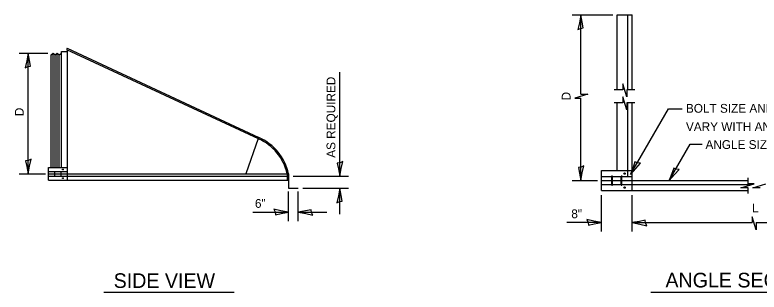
# Model space of a CAD drawing. Extents: x 2133490 to 2172050, y 2138301 to 2145980.
# Drawn here: x 2144660 to 2145167, y 2141866 to 2142055 of the extents above; entities that cross this region are included whole.
import ezdxf

# ---------------------------------------------------------------- set-up
doc = ezdxf.new("R2010")
doc.units = 0
for name, color, linetype in [('Design_PR_Roadway Dimensions', 7, 'Continuous'), ('Design_PR_Roadway Notes', 7, 'Continuous'), ('Drainage_PR_Pipe Culvert', 7, 'Continuous'), ('Level 23', 7, 'Continuous')]:
    doc.layers.add(name, color=color, linetype=linetype)

msp = doc.modelspace()

# ---------------------------------------------------------------- linework, layer by layer
at = {"layer": 'Design_PR_Roadway Dimensions'}
for p, q in [((2145039.55, 2142054.57), (2145067.28, 2142054.57)), ((2145045.55, 2142000.5), (2145045.55, 2142054.57)), ((2144662.81, 2142028.5), (2144682.16, 2142028.5)), ((2144668.81, 2141946.17), (2144668.81, 2142028.5)), ((2144881.24, 2141944.48), (2144881.24, 2142015.48)), ((2145050.4, 2142000.5), (2145041.49, 2141997.86)), ((2145045.55, 2142000.5), (2145050.4, 2142000.5)), ((2145041.49, 2141997.86), (2145045.55, 2141997.86)), ((2145045.55, 2141941.59), (2145045.55, 2141997.86)), ((2145079.44, 2141945.77), (2145105.27, 2141990.5)), ((2145105.27, 2141990.5), (2145114.68, 2141990.5)), ((2145105.86, 2141941.58), (2145120.17, 2141966.36)), ((2145120.17, 2141966.36), (2145128.26, 2141966.36)), ((2144662.81, 2141946.17), (2144680.6, 2141946.17)), ((2144849.55, 2141944.48), (2144887.24, 2141944.48)), ((2145039.55, 2141941.59), (2145056.8, 2141941.59)), ((2144846.32, 2141913.98), (2144846.32, 2141934.14)), ((2144852.86, 2141913.98), (2144852.86, 2141934.14)), ((2144856.18, 2141936.42), (2144887.24, 2141936.42)), ((2144881.24, 2141918.65), (2144881.24, 2141936.42)), ((2145059.65, 2141906.91), (2145059.65, 2141931.62)), ((2145080.48, 2141906.91), (2145080.48, 2141931.62)), ((2144822.07, 2141919.98), (2144846.32, 2141919.98)), ((2144852.86, 2141919.98), (2144872.47, 2141919.98)), ((2145165.06, 2141908.06), (2145162.42, 2141916.96)), ((2145162.42, 2141916.96), (2145162.42, 2141912.91)), ((2145059.65, 2141912.91), (2145035.98, 2141912.91)), ((2145080.48, 2141912.91), (2145162.42, 2141912.91)), ((2145165.06, 2141912.91), (2145165.06, 2141908.06)), ((2145165.06, 2141912.91), (2145271.43, 2141912.91))]:
    msp.add_line(p, q, dxfattribs=at)
at = {"layer": 'Design_PR_Roadway Notes'}
for p, q in [((2144720.53, 2141865.51), (2144809.21, 2141865.51)), ((2145093.27, 2141865.51), (2145269.87, 2141865.51))]:
    msp.add_line(p, q, dxfattribs=at)
at = {"layer": 'Drainage_PR_Pipe Culvert'}
for p, q in [((2145070.28, 2142054.57), (2145080.48, 2142054.57)), ((2145070.28, 2142003.56), (2145070.28, 2142054.57)), ((2145077.63, 2142003.56), (2145077.63, 2142054.57)), ((2145080.48, 2142003.56), (2145080.48, 2142054.57)), ((2144695.46, 2142031.82), (2144695.09, 2142031.03)), ((2144695.09, 2142031.03), (2144825.69, 2141970.16)), ((2144695.46, 2142031.82), (2144826.03, 2141970.95)), ((2144695.71, 2141941.94), (2144695.71, 2142030.75)), ((2144684.44, 2142027.37), (2144685.84, 2142028.49)), ((2144684.44, 2141950.4), (2144684.44, 2142027.37)), ((2144685.84, 2141950.4), (2144685.84, 2142028.49)), ((2144685.84, 2142028.49), (2144687.26, 2142027.37)), ((2144687.26, 2142027.37), (2144688.66, 2142028.49)), ((2144687.26, 2141950.4), (2144687.26, 2142027.37)), ((2144688.66, 2141950.4), (2144688.66, 2142028.49)), ((2144688.66, 2142028.49), (2144690.07, 2142027.37)), ((2144690.07, 2142027.37), (2144691.48, 2142028.49)), ((2144690.07, 2141950.4), (2144690.07, 2142027.37)), ((2144691.48, 2141950.4), (2144691.48, 2142029.62)), ((2144691.48, 2142029.62), (2144695.71, 2142029.62)), ((2145076.84, 2141998.68), (2145074.19, 2142007.62)), ((2145074.19, 2142007.62), (2145074.19, 2142003.56)), ((2145074.19, 2142003.56), (2145068.3, 2142003.56)), ((2145075.38, 2142003.56), (2145075.38, 2142003.56)), ((2145082.45, 2142003.56), (2145076.84, 2142003.56)), ((2145076.84, 2142003.56), (2145076.84, 2141998.68)), ((2145076.81, 2141989.72), (2145074.16, 2141998.62)), ((2145074.16, 2141998.62), (2145074.16, 2141994.56)), ((2145074.16, 2141994.56), (2145068.3, 2141994.56)), ((2145070.28, 2141948.4), (2145070.28, 2141994.56)), ((2145075.38, 2141994.56), (2145075.38, 2141994.56)), ((2145082.45, 2141994.56), (2145076.81, 2141994.56)), ((2145076.81, 2141994.56), (2145076.81, 2141989.72)), ((2145077.63, 2141944.31), (2145077.63, 2141994.56)), ((2145080.48, 2141934.76), (2145080.48, 2141994.56)), ((2144825.69, 2141970.16), (2144817.27, 2141946.17)), ((2144682.8, 2141941.94), (2144682.8, 2141950.4)), ((2144682.8, 2141950.4), (2144695.71, 2141950.4)), ((2144682.8, 2141947.86), (2144695.71, 2141947.86)), ((2144682.8, 2141946.17), (2144846.32, 2141946.17)), ((2144682.8, 2141944.48), (2144846.32, 2141944.48)), ((2144687.11, 2141944.48), (2144687.11, 2141947.86)), ((2144691.4, 2141944.48), (2144691.4, 2141947.86)), ((2144845.42, 2141946.17), (2144845.42, 2141941.94)), ((2144846.32, 2141946.17), (2144846.32, 2141944.48)), ((2144846.32, 2141944.48), (2144846.32, 2141936.42)), ((2145059.65, 2141934.76), (2145059.65, 2141948.4)), ((2145059.65, 2141948.4), (2145080.48, 2141948.4)), ((2145059.65, 2141944.31), (2145080.48, 2141944.31)), ((2145066.5, 2141944.31), (2145066.5, 2141944.6)), ((2145067.21, 2141944.6), (2145066.5, 2141944.6)), ((2145066.5, 2141944.31), (2145067.21, 2141944.31)), ((2145066.64, 2141938.87), (2145066.64, 2141944.31)), ((2145066.73, 2141944.31), (2145066.73, 2141944.6)), ((2145066.98, 2141944.31), (2145066.98, 2141944.6)), ((2145067.06, 2141938.87), (2145067.06, 2141944.31)), ((2145067.21, 2141944.31), (2145067.21, 2141944.6)), ((2145072.95, 2141944.31), (2145072.95, 2141944.6)), ((2145073.66, 2141944.6), (2145072.95, 2141944.6)), ((2145072.95, 2141944.31), (2145073.66, 2141944.31)), ((2145073.09, 2141938.87), (2145073.09, 2141944.31)), ((2145073.18, 2141944.31), (2145073.18, 2141944.6)), ((2145073.43, 2141944.31), (2145073.43, 2141944.6)), ((2145073.52, 2141938.87), (2145073.52, 2141944.31)), ((2145073.66, 2141944.31), (2145073.66, 2141944.6)), ((2144682.8, 2141941.94), (2144846.32, 2141941.94)), ((2145059.65, 2141941.58), (2145159.56, 2141941.58)), ((2145154.69, 2141936.73), (2145163.62, 2141939.38)), ((2145159.56, 2141939.38), (2145159.56, 2141943.55)), ((2145163.62, 2141939.38), (2145159.56, 2141939.38)), ((2145162.8, 2141936.73), (2145171.74, 2141939.38)), ((2144846.32, 2141936.42), (2144852.86, 2141936.42)), ((2145059.65, 2141938.87), (2145161.9, 2141938.87)), ((2145059.65, 2141934.76), (2145159.56, 2141934.76)), ((2145066.5, 2141938.59), (2145066.5, 2141938.87)), ((2145067.21, 2141938.87), (2145066.5, 2141938.87)), ((2145066.5, 2141938.59), (2145067.21, 2141938.59)), ((2145066.64, 2141938.34), (2145066.64, 2141938.59)), ((2145066.64, 2141938.34), (2145067.06, 2141938.34)), ((2145066.73, 2141938.59), (2145066.73, 2141938.87)), ((2145066.98, 2141938.59), (2145066.98, 2141938.87)), ((2145067.06, 2141938.34), (2145067.06, 2141938.59)), ((2145067.21, 2141938.59), (2145067.21, 2141938.87)), ((2145072.95, 2141938.59), (2145072.95, 2141938.87)), ((2145072.95, 2141938.87), (2145073.66, 2141938.87)), ((2145073.66, 2141938.59), (2145072.95, 2141938.59)), ((2145073.09, 2141938.34), (2145073.09, 2141938.59)), ((2145073.09, 2141938.34), (2145073.52, 2141938.34)), ((2145073.18, 2141938.59), (2145073.18, 2141938.87)), ((2145073.43, 2141938.59), (2145073.43, 2141938.87)), ((2145073.52, 2141938.34), (2145073.52, 2141938.59)), ((2145073.66, 2141938.59), (2145073.66, 2141938.87)), ((2145159.56, 2141936.73), (2145154.69, 2141936.73)), ((2145159.56, 2141938.17), (2145159.56, 2141938.17)), ((2145159.56, 2141932.79), (2145159.56, 2141936.73)), ((2145167.68, 2141936.73), (2145162.8, 2141936.73))]:
    msp.add_line(p, q, dxfattribs=at)
for centre, radius in [((2144692.55, 2141949.13), 0.282), ((2144692.55, 2141949.13), 0.254), ((2144692.55, 2141949.13), 0.225), ((2144692.55, 2141949.13), 0.197), ((2144692.55, 2141949.13), 0.169), ((2144692.55, 2141949.13), 0.141), ((2144692.55, 2141949.13), 0.113), ((2144692.55, 2141949.13), 0.0846), ((2144692.55, 2141949.13), 0.0564), ((2145075.39, 2141946.36), 0.454), ((2145075.39, 2141946.36), 0.409), ((2145075.39, 2141946.36), 0.363), ((2145075.39, 2141946.36), 0.318), ((2145075.39, 2141946.36), 0.272), ((2145075.39, 2141946.36), 0.227), ((2145075.39, 2141946.36), 0.182), ((2145075.39, 2141946.36), 0.136), ((2145075.39, 2141946.36), 0.0908), ((2144692.55, 2141943.21), 0.282), ((2144692.55, 2141943.21), 0.254), ((2144692.55, 2141943.21), 0.225), ((2144692.55, 2141943.21), 0.197), ((2144692.55, 2141943.21), 0.169), ((2144692.55, 2141943.21), 0.141), ((2144692.55, 2141943.21), 0.113), ((2144692.55, 2141943.21), 0.0846), ((2144692.55, 2141943.21), 0.0564), ((2144692.55, 2141943.21), 0.0282), ((2145075.39, 2141936.83), 0.454), ((2145075.39, 2141936.83), 0.409), ((2145075.39, 2141936.83), 0.363), ((2145075.39, 2141936.83), 0.318), ((2145075.39, 2141936.83), 0.272), ((2145075.39, 2141936.83), 0.227), ((2145075.39, 2141936.83), 0.182), ((2145075.39, 2141936.83), 0.136), ((2145075.39, 2141936.83), 0.0908), ((2145075.39, 2141936.83), 0.0454)]:
    msp.add_circle(centre, radius, dxfattribs=at)
for radius, start in [(34.36, 12.6064), (35.23, 12.2888)]:
    msp.add_arc((2144811.9, 2141938.67), radius, start, 66.3538, dxfattribs=at)
at = {"layer": 'Level 23'}
for points in [[(2145043.46, 2142044.57), (2145045.38, 2142045.39), (2145047.22, 2142045.7), (2145046.42, 2142049.57), (2145045.55, 2142054.57), (2145044.58, 2142049.24)], [(2144666.72, 2142018.5), (2144668.64, 2142019.31), (2144670.48, 2142019.63), (2144669.67, 2142023.5), (2144668.81, 2142028.5), (2144667.84, 2142023.16)], [(2144670.9, 2141956.16), (2144668.98, 2141955.35), (2144667.14, 2141955.04), (2144667.94, 2141951.17), (2144668.81, 2141946.17), (2144669.78, 2141951.5)], [(2144883.33, 2141954.47), (2144881.41, 2141953.66), (2144879.57, 2141953.35), (2144880.37, 2141949.48), (2144881.24, 2141944.48), (2144882.21, 2141949.81)], [(2145047.64, 2141951.58), (2145045.72, 2141950.77), (2145043.88, 2141950.46), (2145044.68, 2141946.59), (2145045.55, 2141941.59), (2145046.52, 2141946.92)], [(2145086.25, 2141953.39), (2145084.18, 2141953.64), (2145082.43, 2141954.29), (2145081.19, 2141950.54), (2145079.44, 2141945.77), (2145082.95, 2141949.91)], [(2145112.67, 2141949.19), (2145110.6, 2141949.45), (2145108.85, 2141950.1), (2145107.61, 2141946.34), (2145105.86, 2141941.58), (2145109.37, 2141945.71)], [(2144879.15, 2141926.42), (2144881.07, 2141927.23), (2144882.91, 2141927.55), (2144882.1, 2141931.42), (2144881.24, 2141936.42), (2144880.27, 2141931.08)], [(2144836.32, 2141922.07), (2144837.13, 2141920.15), (2144837.45, 2141918.3), (2144841.32, 2141919.11), (2144846.32, 2141919.98), (2144840.98, 2141920.95)], [(2144862.86, 2141917.88), (2144862.04, 2141919.81), (2144861.73, 2141921.65), (2144857.86, 2141920.84), (2144852.86, 2141919.98), (2144858.19, 2141919.01)], [(2145049.65, 2141915), (2145050.46, 2141913.08), (2145050.78, 2141911.23), (2145054.65, 2141912.04), (2145059.65, 2141912.91), (2145054.31, 2141913.88)], [(2145090.48, 2141910.81), (2145089.67, 2141912.74), (2145089.35, 2141914.58), (2145085.48, 2141913.77), (2145080.48, 2141912.91), (2145085.82, 2141911.94)]]:
    msp.add_lwpolyline(points, close=True, dxfattribs=at)

# ---------------------------------------------------------------- texts
for s, p in [('AS REQUIRED', (2144878.24, 2141957.12)), ('D', (2145038.55, 2141996.24)), ('D', (2144665.81, 2141985.49))]:
    msp.add_text(s, height=6, rotation=90, dxfattribs=at).set_placement(p)
for s, height, p in [('BOLT SIZE AND NO', 6, (2145117.19, 2141987.84)), ('VARY WITH ANGLE SIZE', 6, (2145117.19, 2141975.34)), ('ANGLE SIZE VARIES', 6, (2145130.52, 2141963.13)), ('6"', 6, (2144823.43, 2141922.98)), ('L', 6, (2145162.26, 2141919.91)), ('8"', 6, (2145039.06, 2141915.91)), ('SIDE VIEW', 10, (2144727.14, 2141868.35)), ('ANGLE SECTION VIEW', 10, (2145103.23, 2141868.69))]:
    msp.add_text(s, height=height, dxfattribs=at).set_placement(p)

doc.saveas('drawing.dxf')
